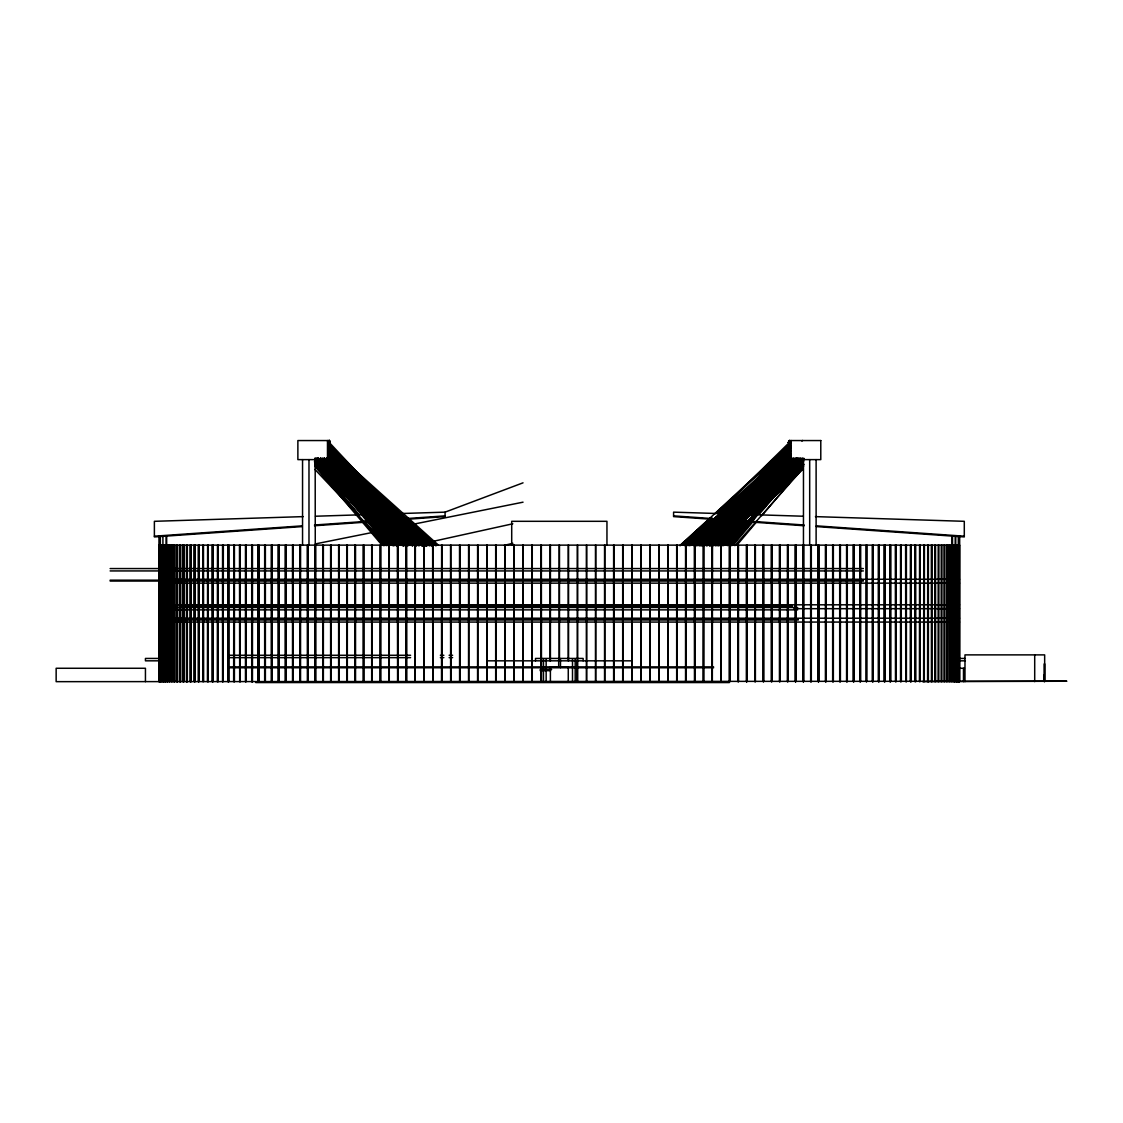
<?xml version="1.0" encoding="UTF-8"?>
<svg xmlns="http://www.w3.org/2000/svg" width="1123" height="1123" viewBox="0 0 1123 1123"><rect width="100%" height="100%" fill="white"/><g stroke="black" fill="none" stroke-linecap="round" stroke-linejoin="round"><path stroke-width="1.5" d="M788.388 445.396L789.399 443.164L788.388 445.396L790.213 446.294M789.006 447.235L789.399 445.845L788.374 448.049L790.185 448.975L790.831 448.161L789.006 447.235L788.402 448.035L790.227 448.961M788.346 450.674L789.525 448.498L788.346 450.674L790.101 451.671M788.36 453.299L789.539 451.165L788.346 453.327L790.073 454.352L790.76 453.692L789.034 452.639L788.36 453.299L790.087 454.352M788.346 453.327L788.879 451.741M788.374 455.91L789.539 453.846L788.374 455.91L790.073 457.033L790.789 456.275L789.09 455.152M788.781 441.339L790.831 442.757L790.073 443.613L788.402 442.42L789.553 440.483L788.374 442.49L790.03 443.641M788.374 442.49L789.581 440.455L788.402 442.42M788.402 445.073L789.581 443.164L788.402 445.073L790.045 446.294M716.165 545.02L789.806 447.403L731.227 514.531M715.674 545.876L788.865 451.657M713.133 545.287L732.589 520.496M736.913 514.98L789.876 447.487M717.386 545.329L736.87 520.539M741.208 515.036L789.932 453.06M719.759 544.599L789.876 455.503M714.326 544.641L734.021 519.977M738.401 514.488L788.711 451.46M716.614 544.739L789.848 453.004M729.248 544.711L798.088 458.423M718.608 544.669L738.344 520.019M742.724 514.531L789.848 455.629M722.131 545.497L741.756 520.988M746.121 515.541L791.926 458.338M726.778 544.739L746.514 520.089M750.894 514.615L795.856 458.479M719.253 545.441L789.82 458.254M731.971 545.413L802.566 458.212M719.239 544.866L739.088 520.482M743.496 515.064L789.834 458.184M723.423 544.88L743.3 520.51M747.707 515.092L794.101 458.212M727.465 544.908L746.248 521.886M751.764 515.106L798.144 458.24M731.382 544.922L750.136 521.9M755.653 515.134L801.962 458.268M728.897 544.936L799.716 458.296M706.142 545.694L789.806 444.722L724.756 513.52M731.677 545.68L803.198 459.504M719.085 545.694L791.771 458.17M723.647 545.666L744.9 520.075M749.378 514.685L796.347 458.142L722.959 545.132M727.732 545.666L747.862 521.437M753.463 514.699L800.446 458.156M736.969 545.132L757.309 521.03M761.829 515.682L803.647 466.143M733.137 545.132L753.519 521.03M759.176 514.348L803.352 462.129M707.125 544.557L789.722 447.375M732.407 544.571L803.647 460.711M719.955 544.557L792.459 459.363M704.121 544.557L725.823 519.261M729.248 515.26L789.75 444.708M709.848 545.371L789.75 452.737L719.815 513.73M722.763 545.385L797.119 459.377M719.604 544.739L794.101 459.167L744.128 515.415M704.809 544.795L726.623 519.795M709.02 544.767L729.725 521.072M735.467 514.488L789.525 452.625M713.105 544.739L733.81 521.044M739.566 514.46L790.171 456.528M709.68 545.553L789.483 455.264M722.468 545.596L798.874 459.237M734.877 545.638L803.015 468.459M721.219 545.483L743.286 520.609M747.932 515.373L797.891 459.068M709.273 545.596L731.382 520.735M736.042 515.499L789.595 455.32L730.666 515.303M713.386 545.553L735.509 520.693M740.169 515.457L790.241 459.181M717.358 545.525L739.481 520.651M713.681 545.146L790.746 459.349M697.088 544.922L789.806 442.041L717.33 513.323M726.497 544.964L747.623 521.535M753.491 515.022L803.97 459.04M709.427 545.722L790.185 456.373M718.187 545.82L741.629 519.949M746.318 514.769L796.712 459.139M722.763 545.02L800.418 459.125M715.351 544.585L737.629 520.005M742.317 514.839L792.726 459.223M713.484 545.357L792.684 459.195M723.661 545.357L746.177 520.918M752.115 514.488L803.085 459.195M726.23 545.413L803.099 461.876M727.437 545.287L748.718 522.139M755.821 514.418L803.127 462.957M709.75 545.104L789.455 458.802M719.759 545.413L742.303 521.002M748.241 514.573L799.267 459.293M722.271 545.174L801.878 458.886M700.934 544.697L788.444 451.249M713.203 545.511L794.466 458.998M726.525 544.837L803.394 462.999M729.108 544.908L750.683 521.9M756.677 515.513L803.408 465.666M694.632 545.357L718.734 519.879M698.787 545.287L722.889 519.795M727.718 514.699L790.395 448.414M704.346 545.174L789.806 455.447M700.682 544.823L789.16 452.33M713.526 544.908L796.053 458.802M726.005 544.992L803.549 464.01M703.672 545.553L729.15 519.079M732.786 515.303L789.806 456.064M707.602 545.469L731.845 520.244M736.688 515.19L791.224 458.437M699.615 545.638L725.093 519.191M728.729 515.415L789.399 452.443M704.163 545.329L790.592 456.514M716.755 544.922L739.945 521.086M746.051 514.811L801.008 458.352M700.345 544.922L789.708 453.341M713.063 545.02L797.541 458.521M717.092 545.427L801.26 459.195M701.201 545.329L726.988 519.065M705.286 545.216L729.838 520.188M734.751 515.176L789.988 458.844M709.231 545.118L733.768 520.061M738.681 515.05L793.877 458.675M703.882 545.441L789.974 458.76L729.866 514.755M798.902 458.184L712.501 545.09L712.333 681.661M716.685 545.567L802.847 458.956M717.779 545.329L742.373 520.539M748.522 514.334L803.886 458.563M710.199 545.567L734.905 520.819M741.082 514.629L796.656 458.956M714.06 545.441L738.723 520.679M744.886 514.488L800.376 458.76M691.221 544.683L789.553 447.193M704.247 544.809L791.603 458.507M716.909 544.936L803.015 459.939M719.562 545.062L744.479 520.454M750.711 514.292L803.029 462.606M684.833 545.273L712.333 518.236L682.321 544.823M715.814 545.188L740.787 520.609M747.034 514.46L803.226 459.125M690.898 544.739L790.143 448.161M694.267 545.792L789.806 452.766M725.037 544.711L748.943 521.479M755.232 515.359L803.043 468.895M703.784 544.88L793.133 458.156M707.897 545.441L796.965 459.096L695.881 545.385M716.32 545.02L803.057 460.823M689.859 545.581L717.527 518.84M722.552 513.983L790.48 448.372M720.264 519.893L693.86 545.441L790.002 456.57M725.29 515.022L789.413 452.99M790.466 453.706L694.519 545.371L723.451 519.851M703.251 544.908L793.259 458.984M695.572 545.216L722.286 519.851M727.367 515.022L789.68 455.854M699.475 545.062L726.16 519.682L697.004 544.767M731.227 514.839L789.666 459.237M707.504 545.525L798.593 458.788M691.543 545.371L719.534 518.84M724.616 514.011L789.497 452.499M707.995 545.245L734.737 520.117M739.832 515.331L799.674 459.082M694.168 545.413L789.68 455.77M704.332 545.413L731.129 520.314M737.516 514.334L797.512 458.156M707.013 545.581L800.081 458.437M696.597 545.75L724.756 519.528M700.527 545.581L728.659 519.317M733.768 514.545L793.877 458.437M680.103 545.764L789.469 444.427M706.437 545.61L800.152 459.237M709.89 545.09L736.955 520.16M742.106 515.401L803.97 458.395M698.646 545.455L792.571 458.998M702.366 545.455L729.543 520.581M736.014 514.657L796.839 458.998M706.199 545.273L733.333 520.37M739.79 514.432L800.517 458.689M685.086 545.301L789.806 450.084M693.214 545.413L790.171 457.314M706.521 544.922L801.303 458.872M714.649 545.497L741.826 520.847M748.297 514.98L803.942 464.501M679.991 545.413L709.848 518.391M715.042 513.702L790.353 445.578M698.253 545.497L794.242 458.633M711.056 545.694L738.316 521.086M744.816 515.218L803.226 462.479M684.763 545.301L789.034 452.064M718.86 518.812L688.876 545.567L789.792 458.493M724.068 514.166L790.578 454.843M717.583 513.506L789.427 449.719M685.002 545.778L715.028 519.065M721.556 513.253L789.455 452.864L684.342 545.287M697.79 545.511L795.772 458.226M710.438 545.722L803.198 463.223M698.127 545.076L727.002 519.612M732.252 514.98L796.572 458.254M689.325 545.469L789.399 457.749M728.715 515.232L793.217 458.591M697.229 545.497L795.856 458.942M690.743 545.497L721.064 518.952M726.342 514.334L789.637 458.942M684.16 544.781L713.217 519.486M686.855 545.708L717.218 519.219M723.816 513.45L789.834 455.84M801.906 441.086L802.65 440.441M683.837 545.231L789.609 453.51M696.597 545.455L797.119 458.465M699.334 545.68L729.725 519.402M735.018 514.825L799.787 458.83M731.452 515.106L796.375 459.209M701.945 545.708L802.987 458.872M693.214 545.006L722.412 519.949M727.718 515.401L794.087 458.451M704.893 545.441L734.231 520.468M740.899 514.797L803.549 461.441M688.497 545.441L790.03 459.167M701.356 545.68L802.987 459.56M699.011 544.795L728.504 519.921M733.866 515.387L800.896 458.83M687.964 545.385L791.476 458.661M700.668 545.638L802.847 460.205M707.546 545.034L737.081 520.398M743.791 514.797L802.861 465.526M693.312 545.273L798.776 458.774M695.628 544.837L726.96 519.654M732.407 515.275L803.254 458.352M329.474 441.55L327.832 442.771L328.618 443.613L330.26 442.392L329.095 440.483L330.26 442.392M328.239 442.546L329.881 441.325M328.604 454.366L330.316 453.285L329.615 452.625L327.916 453.706L328.604 454.366L330.288 453.243L329.839 451.937M328.098 452.892L329.797 451.811L330.316 453.285L329.572 452.471M328.042 450.098L329.783 449.074L330.316 450.66L328.59 451.671M327.93 451.095L330.316 450.66M328.562 448.989L330.316 447.993L329.25 445.845L330.274 448.007L328.463 448.975L327.846 448.189L329.643 447.221M328.07 447.6L329.867 446.631M327.874 445.606L329.685 444.694L330.288 445.382L328.463 446.294M328.449 443.613L330.274 442.715L329.264 440.483L330.274 442.715M328.421 456.991L330.274 456.163L329.292 453.889L330.274 456.163M315.493 516.229L445.073 512.144L523.037 482.834M504.353 545.329L512.846 543.307M415.636 545.202L512.818 523.781M315.338 543.925L523.037 502.178M154.384 536.19L302.34 525.845M314.524 525.003L445.073 515.864M302.34 526.589L154.384 536.934L154.384 521.311L303.224 516.622M314.524 525.746L445.073 516.608L445.073 512.144M158.989 545.132L959.547 545.132M110.138 568.561L863.362 568.561M110.138 570.933L863.362 570.933M159.143 579.271L161.066 579.271M161.852 579.271L959.519 579.271M110.138 580.17L863.362 580.17M110.138 581.054L863.362 581.054M159.143 583.146L161.066 583.146M161.852 583.146L959.519 583.146M159.143 604.806L161.066 604.806M161.852 604.806L959.519 604.806M180.564 605.704L792.319 605.704M180.564 606.602L792.319 606.602M175.202 607.487L797.653 607.487M159.143 608.68L161.066 608.68M161.852 608.68L175.806 608.68M793.947 608.68L959.519 608.68M175.202 609.873L797.653 609.873M159.143 618.212L161.066 618.212M161.852 618.212L959.519 618.212M175.202 619.096L798.299 619.096M175.202 619.994L798.299 619.994M159.143 622.072L161.066 622.072M161.852 622.072L959.519 622.072M228.671 655.271L410.611 655.271M440.37 655.271L443.866 655.271M449.116 655.271L452.625 655.271M228.671 657.643L410.611 657.643M440.37 657.643L443.866 657.643M449.116 657.643L452.625 657.643M160.336 658.443L145.443 658.443L145.443 660.829L160.336 660.829M959.983 658.443L964.952 658.443M486.75 660.829L631.912 660.829M959.983 660.829L965.387 660.829M1043.871 675.176L1044.278 681.661L1044.657 663.805M228.671 666.88L713.596 666.88M228.671 667.764L713.596 667.764M959.309 668.269L964.446 668.269M540.135 669.617L551.632 669.462M540.135 670.656L550.635 670.656M255.735 682.559L729.389 682.559M803.17 516.229L673.589 512.144L673.589 516.608L804.138 525.746M815.438 516.622L964.292 521.311L964.292 536.934L816.323 526.589M673.589 515.864L804.138 525.003M816.323 525.845L964.292 536.19M788.964 444.694L790.789 445.592M788.992 450.084L790.746 451.081M319.409 459.054L425.196 545.006M315.31 463.827L377.553 514.685M384.319 520.216L415.44 545.652M322.568 458.352L391.183 515.289M396.559 519.767L427.512 545.441M315.016 459.939L416.858 545.483M324.084 458.816L390.93 515.092M396.279 519.598L427.035 545.483M317.093 458.717L383.996 515.303M389.344 519.837L418.781 544.725L327.284 458.212L374.577 514.334M314.398 461.778L413.264 545.231M328.463 457.201L395.352 513.885M402.048 519.556L432.818 545.624M320.42 458.451L421.799 545.006M318.3 459.209L418.107 544.767M328.576 456.542L395.043 513.688M401.697 519.402L432.271 545.68M315.058 458.83L415.875 545.68M328.379 456.191L431.485 545.469M328.506 459.251L427.568 545.245M324.87 458.886L423.764 545.02M318.3 458.521L383.125 514.881M389.737 520.623L417.517 544.781M328.842 455.84L394.847 513.45M401.444 519.219L431.822 545.708M324.098 458.17L388.6 514.629M424.143 545.736L393.864 519.233L421.771 545.694M321.445 458.535L420.1 544.795M329.783 449.074L329.123 448.498L329.671 450.07M328.857 450.084L436.608 545.034M328.8 453.201L432.58 544.823M319.774 458.928L382.845 514.615M389.414 520.412L417.012 544.767M327.93 453.931L396.068 514.348M401.304 518.994L431.443 545.722M328.955 456.345L429.997 545.778M328 458.338L426.235 545.567M325.361 458.661L388.179 514.418M393.401 519.065L423.497 545.778M401.108 514.166L327.916 449.032L434.404 544.908M406.329 518.812L436.384 545.567M327.93 445.887L438.405 545.104M389.148 515.345L326.751 459.125L401.964 544.739M393.05 518.854L422.95 545.792M315.409 460.612L375.194 514.418M381.694 520.258L408.997 544.823M315.451 465.989L404.098 545.694L385.329 520.44M328.309 448.245L400.939 513.927M406.133 518.629L435.963 545.596M317.627 458.984L412.113 544.992M315.395 459.84L408.379 544.795M326.975 458.352L388.923 515.064M394.075 519.795L422.473 545.792M329.671 447.403L330.316 447.993L329.783 446.407M400.883 513.66L328.857 447.403L405.614 544.669M406.035 518.391L435.612 545.61M319.873 458.661L380.585 514.404M387.056 520.342L414.176 545.245M314.665 461.904L406.077 545.792M324.379 458.731L418.36 545.75M320.687 458.437L414.527 545.581M315.535 459.012L375.798 514.98M382.213 520.932L407.86 544.739M328.632 458.731L388.797 514.755M393.92 519.528L422.08 545.75M320.996 459.012L381.034 514.98M387.421 520.932L412.969 544.739M317.205 458.156L410.821 545.413M328.604 453.973L393.738 514.769M398.847 519.542L426.951 545.764M329.797 451.811L329.109 451.165L329.615 452.625M426.894 545.048L328.857 452.766L387.505 515.078M422.838 544.88L328.604 456.078L386.144 514.699M324.898 459.153L416.352 545.75L391.015 519.303M321.08 458.212L380.683 514.685M387.028 520.693L412.394 544.711M328.941 453.145L393.569 514.488M398.637 519.303L426.501 545.75M327.888 456.64L388.783 514.404M321.445 458.9L412.66 545.596M429.126 545.722L327.888 448.624L411.453 545.315M328.941 453.229L425.098 545.581M328.913 456.64L421.181 545.441M322.554 458.577L380.444 514.348M386.747 520.412L411.916 544.655M367.867 514.531L315.03 463.659L383.49 545.68M374.156 520.581L399.311 544.809M329.446 452.26L393.499 514.166M398.511 519.023L426.15 545.722M329.418 446.94L429.533 544.739M315.142 462.774L398.777 544.711M327.958 458.016L385.554 514.545M390.565 519.458L416.844 545.273M324.182 458.886L381.567 515.19M386.565 520.089L412.759 545.792M315.549 458.226L373.061 514.699M379.321 520.847L404.322 545.399M315.479 466.227L396.377 545.792M330.106 451.306L393.527 513.801M399.746 519.921L425.87 545.652M321.669 459.153L408.716 545.68M317.893 458.956L404.841 545.567M328.183 457.061L386.228 515.064M391.169 520.005L415.861 544.683M325.937 459.153L381.553 514.783M387.73 520.96L412.45 545.68M316.84 458.563L372.696 514.334M378.9 520.539L403.733 545.329M315.577 459.995L401.079 545.441L328.8 455.531L380.402 514.98M327.86 443.29L398.44 514.053M403.396 519.023L429.407 545.09M328.379 458.984L413.194 544.823M324.435 458.802L409.193 544.711M320.701 458.619L405.333 544.599M318.23 458.802L373.327 514.825M379.448 521.058L402.708 544.711M391.029 519.682L415.496 544.599M317.177 458.451L402.834 545.736M329.067 452.597L419.412 545.736M328.618 456.219L415.313 545.638M327.172 458.591L411.355 545.553M323.48 458.437L407.523 545.469M319.816 459.054L373.187 514.39M379.251 520.679L403.508 545.834M328.056 453.86L386.172 514.278M328.042 448.526L419.749 544.823M328.8 453.453L415.678 544.739M328.267 448.414L390.958 514.699M395.773 519.795L419.89 545.287M324.898 458.661L377.721 514.418M383.729 520.749L406.54 544.823M321.543 459.251L374.366 515.176M379.167 520.258L403.185 545.68M315.044 461.413L365.663 514.881M371.685 521.254L394.58 545.441M314.959 469.428L386.803 545.68M391.099 518.896L416.24 545.596M425.912 545.834L328.857 442.041L388.755 515.148M395.268 545.413L315.268 459.293L386.888 545.132M328.997 447.291L391.843 515.162M395.408 519.008L419.118 544.627M326.526 458.928L378.83 515.246M383.575 520.37L406.161 544.697M315.17 460.318L366.238 515.331M372.19 521.732L393.569 544.767M315.198 463.055L391.464 545.357M321.74 459.223L399.62 544.585M319.072 458.886L369.888 514.587M375.798 521.058L398.258 545.666M317.907 459.139L396.882 545.82M378.844 514.769L328.309 459.139L405.178 545.062M383.547 519.949L407.045 545.82M315.535 459.223L366.098 514.839M371.98 521.311L393.148 544.585M315.479 460.346L393.106 545.764M328.955 455.362L409.334 545.104M324.238 459.125L401.15 545.02M328.421 453.762L383.14 514.98M387.786 520.188L409.909 544.922M320.448 459.04L397.261 544.964M316.967 459.068L394.005 545.483M327.902 456.682L380.15 515.555M384.782 520.777L406.849 545.638M317.233 459.363L366.07 514.292M371.881 520.819L393.976 545.666M329.053 452.667L410.077 544.795M328.365 456.57L405.95 544.767M322.048 459.251L370.393 514.531M376.149 521.1L396.868 544.795L377.174 520.468M329.137 452.625L383.196 514.488M388.951 521.072L409.656 544.767M315.563 465.877L359.206 515.878M363.81 521.142L384.473 544.823M384.978 520.272L406.737 545.399M415.678 545.329L328.857 444.722L406.147 544.543M323.789 459.405L371.559 515.303M376.107 520.623L396.587 544.585M330.036 451.404L384.515 515.289M389.049 520.609L409.488 544.571M314.763 463.406L359.051 515.317M364.736 521.97L384.052 544.585M314.735 466.087L381.539 544.599M380.22 521.03L400.49 545.118M314.959 458.114L362.182 514.334M367.797 521.03L388.039 545.118M318.076 458.114L390.874 545.132M324.561 458.156L371.699 514.699M376.191 520.089L397.514 545.666M315.268 462.171L359.037 514.685M364.638 521.423L384.838 545.666M327.944 456.907L375.77 515.134M380.206 520.553L400.223 544.922M324.519 458.184L395.689 544.866M320.42 458.212L391.59 544.88M316.532 458.24L387.646 544.908M392.081 519.219L413.166 544.936M326.611 458.156L372.78 515.05M322.666 458.338L392.938 545.497M326.723 458.296L396.995 545.469M318.834 458.381L389.007 545.525M328.814 455.629L375.938 514.531M380.332 520.019L400.055 544.669M318.23 458.254L364.006 515.471M369.453 522.279L387.982 545.441M328.73 452.948L401.318 544.711M328.842 458.479L397.163 544.739M322.694 458.577L367.235 515.036M372.654 521.914L391.127 545.329M328.772 452.836L377.033 514.867M381.315 520.384L400.616 545.202M328.674 447.586L380.809 515.457M385.063 521.002L403.143 544.543M330.26 445.354L329.25 443.15L329.685 444.694M329.895 446.126L381.146 514.825M1044.278 663.805L1044.657 681.661L1044.657 654.877L964.98 654.877L964.98 681.661M1034.704 654.877L1034.704 681.661M963.492 668.269L963.492 681.661M959.547 545.132L959.547 681.661L959.674 535.783L958.326 535.783L958.326 544.458M959.182 545.132L959.168 681.661M958.93 535.783L958.93 681.661M958.803 545.132L958.803 681.661M958.565 545.132L958.537 681.661M957.793 545.132L957.821 681.661M957.694 545.132L957.666 681.661M956.922 545.132L956.964 681.661M956.585 545.132L956.585 681.661M956.543 545.132L956.543 681.661M955.813 681.661L955.743 536.204L951.995 536.204L951.995 544.978M955.21 536.204L955.182 681.661M954.494 545.132L954.494 681.661M954.438 545.132L954.438 681.661M953.624 545.132L953.567 681.661M952.894 545.132L952.837 681.661M952.529 536.204L952.529 544.978M951.7 545.132L951.771 681.661M951.041 545.132L950.984 681.661M949.609 545.132L949.679 681.661M948.879 545.132L948.963 681.661M947.349 545.132L947.265 681.661M946.633 545.132L946.549 681.661M944.766 545.132L944.682 681.661M943.98 545.132L944.064 681.661M941.958 545.132L941.86 681.661M941.256 545.132L941.158 681.661M938.912 545.132L938.814 681.661M938.224 545.132L938.112 681.661M935.529 545.132L935.641 681.661M934.954 545.132L934.841 681.661M932.132 545.132L932.006 681.661M931.332 545.132L931.444 681.661M928.384 545.132L928.384 681.661M928.258 545.132L928.258 681.661M927.71 545.132L927.584 681.661M924.426 545.132L924.285 681.661M923.766 545.132L923.625 681.661M922.615 681.661L1066.85 681.226L56.15 681.661L56.15 668.269L145.443 668.269L145.443 681.661M920.242 545.132L920.102 681.661M919.583 545.132L919.442 681.661M915.68 545.132L915.835 681.661M915.189 545.132L915.189 681.661M915.048 545.132L915.048 681.661M911.216 545.132L911.216 681.661M911.062 545.132L911.062 681.661M906.387 545.132L906.387 681.661M906.219 545.132L906.219 681.661M905.601 545.132L905.756 681.661M901.179 545.132L901.348 681.661M900.73 545.132L900.73 681.661M900.562 545.132L900.562 681.661M896.098 545.132L896.098 681.661M895.929 545.132L895.929 681.661M895.326 545.132L895.494 681.661M890.651 545.132L890.651 681.661M890.469 545.132L890.469 681.661M890.062 545.132L890.062 681.661M889.879 545.132L889.879 681.661M885.008 545.132L885.008 681.661M884.826 545.132L884.826 681.661M884.433 545.132L884.433 681.661M884.25 545.132L884.25 681.661M879.183 545.132L879.183 681.661M878.986 545.132L878.986 681.661M878.621 545.132L878.621 681.661M878.425 545.132L878.425 681.661M873.161 545.132L873.161 681.661M872.95 545.132L872.95 681.661M872.613 545.132L872.613 681.661M872.403 545.132L872.403 681.661M866.956 545.132L866.745 681.661M866.423 545.132L866.423 681.661M866.212 545.132L866.212 681.661M860.569 545.132L860.569 681.661M860.358 545.132L860.358 681.661M860.05 545.132L860.05 681.661M859.839 545.132L859.839 681.661M854.013 545.132L854.013 681.661M853.789 545.132L853.789 681.661M853.508 545.132L853.508 681.661M853.283 545.132L853.283 681.661M847.289 545.132L847.289 681.661M847.065 545.132L847.065 681.661M846.798 545.132L846.798 681.661M846.574 545.132L846.574 681.661M840.397 545.132L840.397 681.661M840.158 545.132L840.158 681.661M839.92 545.132L839.92 681.661M839.695 545.132L839.695 681.661M833.35 545.132L833.35 681.661M833.112 545.132L833.112 681.661M832.887 545.132L832.887 681.661M832.648 545.132L832.648 681.661M826.149 545.132L826.149 681.661M825.91 545.132L825.91 681.661M825.7 545.132L825.7 681.661M825.461 545.132L825.461 681.661M818.793 545.132L818.793 681.661M818.555 545.132L818.555 681.661M818.372 545.132L818.372 681.661M818.134 545.132L818.134 681.661M816.112 459.616L816.112 545.287M811.311 545.132L811.311 681.661M811.059 545.132L811.059 681.661M810.904 545.132L810.904 681.661M810.652 545.132L810.652 681.661M809.683 459.616L809.683 545.287M803.675 545.132L803.675 681.661M803.478 459.616L803.422 681.661M803.296 545.132L803.296 681.661M803.029 545.132L803.029 681.661M795.926 545.132L795.926 681.661M795.66 545.132L795.66 681.661M795.547 545.132L795.547 681.661M795.295 545.132L795.295 681.661M791.182 440.553L791.182 459.616M788.037 545.132L788.037 681.661M787.785 545.132L787.686 681.661M787.42 545.132L787.42 681.661M780.036 545.132L780.036 681.661M779.699 545.132L779.769 681.661M779.446 545.132L779.446 681.661M771.922 545.132L771.922 681.661M771.613 545.132L771.655 681.661M771.347 545.132L771.347 681.661M763.71 545.132L763.71 681.661M763.415 545.132L763.443 681.661M763.135 545.132L763.135 681.661M755.386 545.132L755.386 681.661M755.105 545.132L755.119 681.661M754.838 545.132L754.838 681.661M746.977 545.132L746.977 681.661M746.711 545.132L746.711 681.661M746.697 545.132L746.697 681.661M746.444 545.132L746.444 681.661M738.485 545.132L738.485 681.661M738.232 545.132L738.19 681.661M737.951 545.132L737.951 681.661M729.894 545.132L729.894 681.661M729.389 545.132L729.389 681.661M721.247 545.132L721.247 681.661M721.036 545.132L721.036 681.661L720.755 545.132M712.235 545.132L712.235 681.661M712.052 545.132L712.052 681.661M703.728 545.132L703.728 681.661M703.574 545.132L703.447 681.661M703.279 545.132L703.279 681.661M694.898 545.132L694.898 681.661M694.604 545.132L694.758 681.661M694.463 545.132L694.463 681.661M686.013 545.132L685.886 681.661M685.718 545.132L685.718 681.661M685.591 545.132L685.591 681.661M677.085 545.132L677.085 681.661M676.972 545.132L676.79 681.661M676.678 545.132L676.678 681.661M668.115 545.132L668.115 681.661M668.031 545.132L668.031 681.661M667.736 545.132L667.82 681.661M659.075 545.132L659.131 681.661M658.766 545.132L658.836 681.661M649.782 545.132L649.824 681.661M641.093 545.132L641.079 681.661M640.784 545.132L640.798 681.661M632.067 545.132L631.912 681.661M631.772 545.132L631.772 681.661M622.984 545.132L622.984 681.661M622.689 545.132L622.689 681.661M613.916 545.132L613.916 681.661M613.621 545.132L613.621 681.661M606.953 545.132L606.953 521.311L511.709 521.311L511.709 545.132M604.848 545.132L604.848 681.661M604.553 545.132L604.553 681.661M595.78 545.132L595.78 681.661M595.471 545.132L595.471 681.661M586.697 545.132L586.697 681.661M586.403 545.132L586.403 681.661M583.146 660.829L583.146 658.443L535.517 658.443L535.517 660.829M577.629 545.132L577.629 681.661M577.334 545.132L577.334 681.661M577.194 660.829L577.194 681.661M575.187 658.906L575.187 681.661M572.505 658.906L572.505 681.661M568.561 545.132L568.561 660.829M568.252 545.132L568.252 660.829M568.266 681.661L568.266 666.781L550.396 666.781L550.396 681.661M560.475 658.906L560.475 667.666M559.479 545.132L559.479 660.829M559.184 545.132L559.184 660.829M558.692 659.931L558.692 666.88M550.41 545.132L550.41 660.829M550.116 545.132L550.116 660.829M546.157 658.906L546.157 681.661M543.476 658.906L543.476 681.661M541.342 545.132L541.468 681.661M541.033 545.132L541.033 681.661M532.26 545.132L532.26 681.661M531.965 545.132L531.965 681.661M523.192 545.132L523.192 681.661M522.897 545.132L522.897 681.661M514.123 545.132L514.123 681.661M513.815 545.132L513.815 681.661M505.041 545.132L505.041 681.661M504.746 545.132L504.746 681.661M495.973 545.132L495.973 681.661M495.678 545.132L495.678 681.661M486.905 545.132L486.905 681.661M486.75 545.132L486.75 681.661M477.893 545.132L477.865 681.661M477.598 545.132L477.57 681.661M468.881 545.132L468.838 681.661M468.586 545.132L468.544 681.661M459.532 545.132L459.602 681.661M450.842 545.132L450.927 681.661M450.548 545.132L450.632 681.661M441.872 545.132L441.985 681.661M433.071 545.132L433.071 681.661M432.945 545.132L432.776 681.661L432.65 545.132M424.199 545.132L424.199 681.661M423.918 545.132L424.059 681.661M423.764 545.132L423.764 681.661M415.384 545.132L415.215 681.661L415.089 545.132M414.934 545.132L414.934 681.661M406.624 545.132L406.624 681.661M406.329 545.132L406.442 681.661M406.147 545.132L406.147 681.661M397.907 545.132L397.907 681.661M397.71 545.132L397.71 681.661M397.43 545.132L397.626 681.661M389.274 545.132L389.274 681.661M388.993 545.132L389.049 681.661M388.769 545.132L388.769 681.661M380.711 545.132L380.711 681.661M380.472 545.132L380.43 681.661M380.192 545.132L380.192 681.661M372.232 545.132L372.232 681.661M371.952 545.132L371.966 681.661M371.685 545.132L371.685 681.661M363.824 545.132L363.824 681.661M363.557 545.132L363.543 681.661M363.276 545.132L363.276 681.661M355.528 545.132L355.528 681.661M355.233 545.132L355.261 681.661M354.952 545.132L354.952 681.661M347.33 545.132L347.33 681.661M347.049 545.132L347.007 681.661M346.74 545.132L346.74 681.661M339.23 545.132L339.23 681.661M338.964 545.132L338.964 681.661M338.893 545.132L338.893 681.661M338.627 545.132L338.627 681.661M331.243 545.132L331.243 681.661M330.625 545.132L330.625 681.661M327.481 440.553L327.481 459.616M323.368 545.132L323.368 681.661M322.736 545.132L322.736 681.661M315.633 545.132L315.633 681.661M315.381 545.132L315.381 681.661L315.184 459.616M314.987 545.132L314.987 681.661M308.979 459.616L308.979 545.287M308.011 545.132L308.011 681.661M307.604 545.132L307.772 681.661M307.365 545.132L307.365 681.661M302.55 459.616L302.55 545.287M300.543 545.132L300.543 681.661M300.29 545.132L300.108 681.661M299.869 545.132L299.869 681.661M293.201 545.132L293.201 681.661M292.963 545.132L292.963 681.661M292.766 545.132L292.766 681.661M292.527 545.132L292.527 681.661M286.014 545.132L286.014 681.661M285.775 545.132L285.775 681.661M285.551 545.132L285.551 681.661M285.326 545.132L285.326 681.661M278.981 545.132L278.981 681.661M278.743 545.132L278.743 681.661M278.504 545.132L278.504 681.661M278.265 545.132L278.265 681.661M272.103 545.132L272.103 681.661M271.878 545.132L271.878 681.661M271.612 545.132L271.612 681.661M271.387 545.132L271.387 681.661M265.379 545.132L265.379 681.661M265.154 545.132L265.154 681.661M264.874 545.132L264.874 681.661M264.663 545.132L264.663 681.661M258.837 545.132L258.837 681.661M258.613 545.132L258.613 681.661M258.318 545.132L258.318 681.661M258.093 545.132L258.093 681.661M252.45 545.132L252.45 681.661M252.254 545.132L252.254 681.661M251.917 545.132L251.917 681.661M251.72 545.132L251.72 681.661M246.063 545.132L246.26 681.661M245.712 545.132L245.712 681.661M245.516 545.132L245.516 681.661M240.252 545.132L240.252 681.661M240.055 545.132L240.055 681.661M239.494 545.132L239.69 681.661M234.412 545.132L234.412 681.661M234.23 545.132L234.23 681.661M233.837 545.132L233.654 681.661M228.783 545.132L228.783 681.661M228.601 545.132L228.601 681.661M228.194 545.132L228.194 681.661M228.011 545.132L228.011 681.661M223.337 545.132L223.168 681.661M222.747 545.132L222.747 681.661M222.565 545.132L222.565 681.661M218.101 545.132L218.101 681.661M217.932 545.132L217.932 681.661M217.497 545.132L217.329 681.661M213.061 545.132L213.061 681.661M212.907 545.132L212.907 681.661M212.444 545.132L212.444 681.661M212.275 545.132L212.275 681.661M208.232 545.132L208.232 681.661M208.078 545.132L208.078 681.661M207.601 545.132L207.446 681.661M203.474 545.132L203.628 681.661M202.982 545.132L202.828 681.661M199.22 545.132L199.08 681.661M198.56 545.132L198.56 681.661M198.42 545.132L198.42 681.661M195.037 545.132L195.037 681.661M194.911 545.132L194.911 681.661M194.377 545.132L194.377 681.661M194.237 545.132L194.237 681.661M191.078 545.132L191.078 681.661M190.952 545.132L190.952 681.661M190.405 545.132L190.405 681.661M190.278 545.132L190.278 681.661M187.344 545.132L187.344 681.661M187.218 545.132L187.218 681.661M186.657 545.132L186.657 681.661M186.544 545.132L186.544 681.661M183.835 545.132L183.835 681.661M183.723 545.132L183.723 681.661M183.147 545.132L183.147 681.661M183.035 545.132L183.035 681.661M180.55 545.132L180.55 681.661M180.452 545.132L180.452 681.661M179.848 545.132L179.848 681.661M179.75 545.132L179.75 681.661M177.504 545.132L177.504 681.661M177.406 545.132L177.406 681.661M176.802 545.132L176.802 681.661M176.704 545.132L176.704 681.661M174.697 545.132L174.697 681.661M174.598 545.132L174.598 681.661M173.981 545.132L173.981 681.661M173.897 545.132L173.897 681.661M172.114 545.132L172.114 681.661M172.03 545.132L172.03 681.661M171.398 545.132L171.314 681.661M169.784 545.132L169.784 681.661M169.713 545.132L169.713 681.661M169.054 545.132L168.983 681.661M167.678 545.132L167.678 681.661M167.622 545.132L167.622 681.661M166.892 545.132L166.962 681.661M166.667 544.978L166.667 536.204L162.919 536.204L162.821 681.661M166.134 536.204L166.134 544.978M164.169 545.132L164.225 681.661M163.481 545.132L163.481 681.661M163.439 545.132L163.439 681.661M162.119 545.132L162.077 681.661M161.74 545.132L161.712 681.661M160.996 545.132L160.968 681.661L160.87 545.132M160.336 544.458L160.336 535.783L158.989 535.783L158.989 681.661M160.238 681.661L160.224 545.132L160.098 681.661M159.733 535.783L159.733 681.661M159.494 545.132L159.48 681.661M159.115 545.132L159.115 681.661M788.795 446.645L788.402 448.035L789.427 445.831L788.795 446.645M329.404 440.553L297.876 440.553L297.876 459.616L329.404 459.616L329.404 440.553M820.787 440.553L789.258 440.553L789.258 459.616L820.787 459.616L820.787 440.553M329.811 449.158L329.137 448.484L330.302 450.632L329.811 449.158M910.585 681.661L910.585 545.132L910.43 681.661M729.669 681.661L729.669 545.132L729.613 681.661M650.119 681.661L650.119 545.132L650.077 681.661M459.897 681.661L459.897 545.132L459.826 681.661M441.69 681.661L441.69 545.132L441.578 681.661M330.976 681.661L330.976 545.132L330.892 681.661M323.115 681.661L323.115 545.132L323.003 681.661M165.825 681.661L165.825 545.132L165.769 681.661M165.095 681.661L165.095 545.132L165.039 681.661"/></g></svg>
